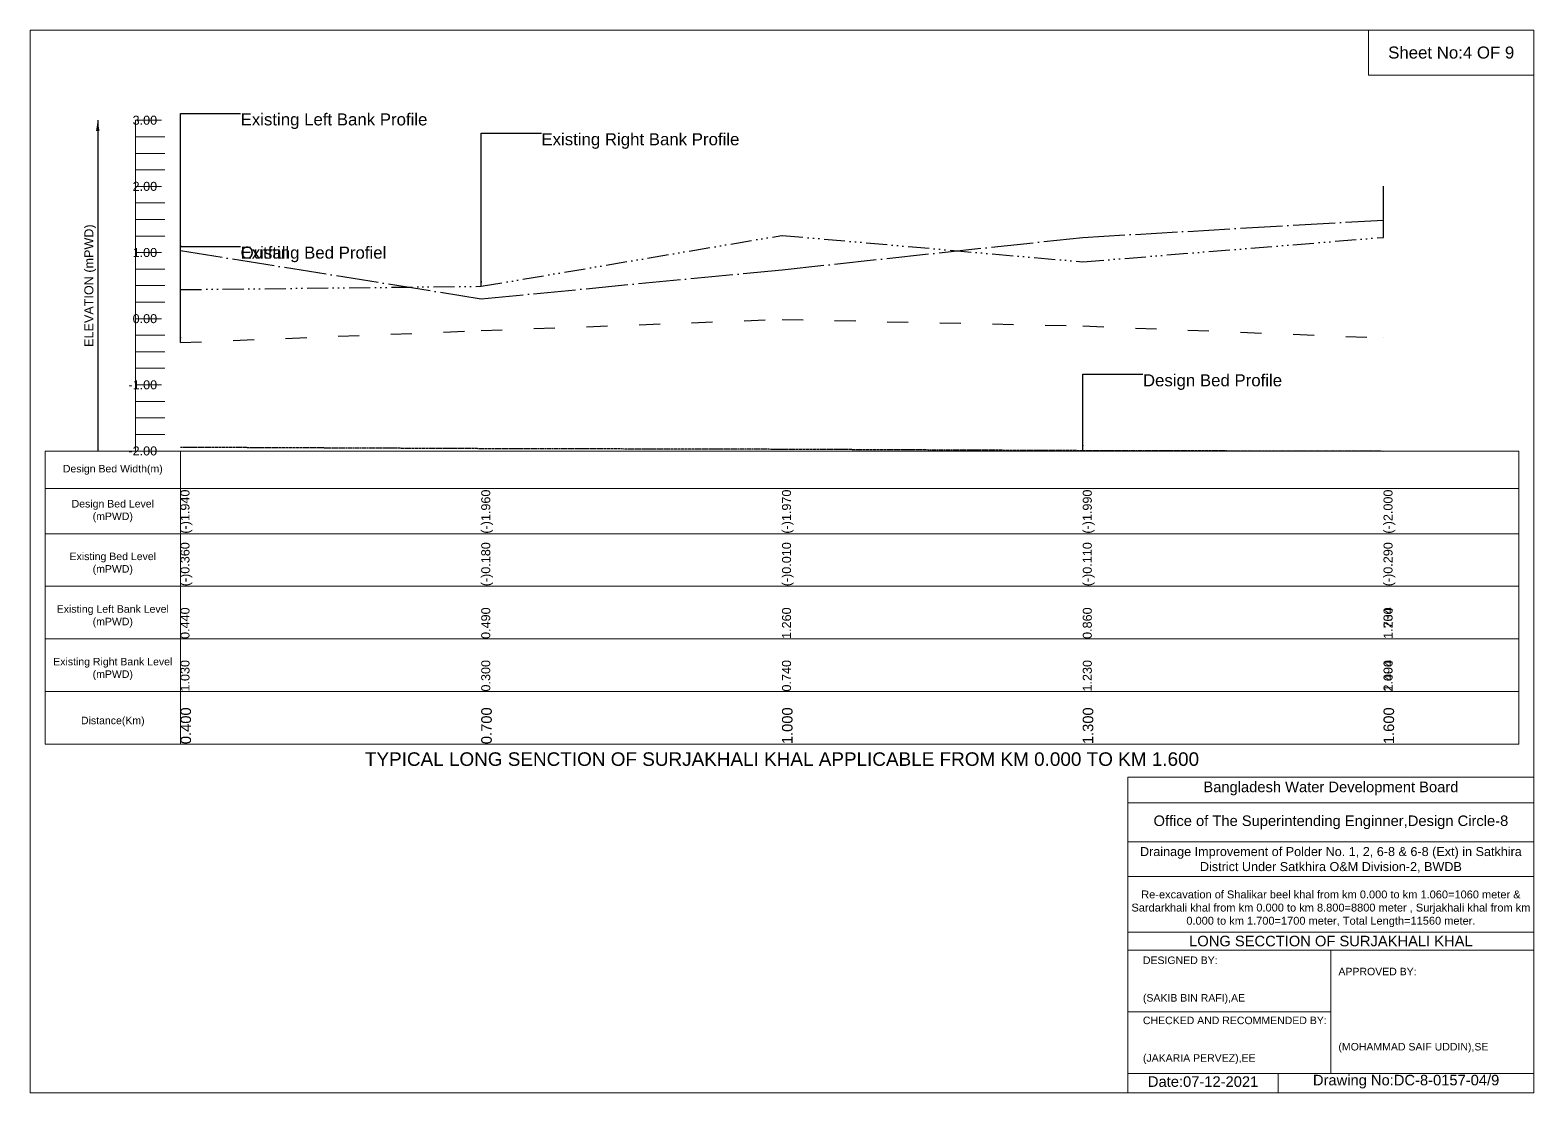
# Model space of a CAD drawing. Header units: inches. Extents: x 93000 to 506000, y -4242 to 0.
# Drawn here: x 450000 to 456000, y -4242 to 0 of the extents above; entities that cross this region are included whole.
import ezdxf

# ---------------------------------------------------------------- set-up
doc = ezdxf.new("R2010")
doc.units = ezdxf.units.IN
doc.header["$LTSCALE"] = 7
doc.header["$MEASUREMENT"] = 0
for name, pattern in [('ACAD_ISO03W100', [30, 12, -18]), ('ACAD_ISO04W100', [30, 24, -3, 0, -3]), ('ACAD_ISO14W100', [24, 12, -3, 0, -3, 0, -3, 0, -3]), ('CENTER', [2, 1.25, -0.25, 0.25, -0.25])]:
    doc.linetypes.add(name, pattern=pattern)
for name, color, linetype, lineweight in [('Cross Section Labels', 7, 'Continuous', 9), ('Design Bed Level Long Section', 7, 'CENTER', 25), ('Existing Bed Level for Long Section', 7, 'ACAD_ISO03W100', 25), ('Existing Left Bank of Long section', 7, 'ACAD_ISO04W100', 25), ('Existing Right Bank of Long Section', 7, 'ACAD_ISO14W100', 25), ('Long Section Border', 7, 'Continuous', 9), ('Long Section Labels', 7, 'Continuous', 9), ('Vscale for Long Section', 7, 'Continuous', 9)]:
    doc.layers.add(name, color=color, linetype=linetype, lineweight=lineweight)
doc.styles.get("Standard").update_dxf_attribs({"font": 'arial.ttf'})
doc.dimstyles.get("Standard").update_dxf_attribs({"dimtxt": 0.18, "dimasz": 0.18, "dimexe": 0.18, "dimexo": 0.0625, "dimgap": 0.09, "dimtad": 0, "dimtih": 1, "dimtoh": 1, "dimdec": 4, "dimzin": 0, "dimdsep": 46, "dimtxsty": 'Standard', "dimcen": 0.09, "dimadec": 0, "dimazin": 0, "dimtfac": 1, "dimtdec": 4, "dimtofl": 0, "dimtmove": 0, "dimatfit": 3, "dimfxl": 1, "dimtolj": 1, "dimtzin": 0, "dimarcsym": 0})

msp = doc.modelspace()

# ---------------------------------------------------------------- linework, layer by layer
at = {"layer": 'Cross Section Labels'}
for points in [[(450000, 0), (456000, 0), (456000, -4242), (450000, -4242)], [(455340, 0), (456000, 0), (456000, -180), (455340, -180)]]:
    msp.add_lwpolyline(points, close=True, dxfattribs=at)
for points in [[(454380, -4242), (454380, -2982), (456000, -2982)], [(454380, -3084), (456000, -3084)], [(454380, -3240), (456000, -3240)], [(454380, -3378), (456000, -3378)], [(454380, -3600), (456000, -3600)], [(454380, -3672), (456000, -3672)], [(455190, -3672), (455190, -4164)], [(454380, -3918), (455190, -3918)], [(454380, -4164), (456000, -4164)], [(454980, -4164), (454980, -4242)]]:
    msp.add_lwpolyline(points, dxfattribs=at)
at = {"layer": 'Design Bed Level Long Section'}
msp.add_lwpolyline([(450600, -1664.2), (451800, -1669.4), (453000, -1672.1), (454200, -1677.4), (455400, -1680), (455400, -1680)], dxfattribs=at)
at = {"layer": 'Existing Bed Level for Long Section'}
msp.add_lwpolyline([(450600, -1247), (451800, -1199.5), (453000, -1154.6), (454200, -1181), (455400, -1228.6), (455400, -1228.6)], dxfattribs=at)
at = {"layer": 'Existing Left Bank of Long section'}
msp.add_lwpolyline([(450600, -880.1), (451800, -1072.8), (453000, -956.6), (454200, -827.3), (455400, -758.6), (455400, -622.9)], dxfattribs=at)
at = {"layer": 'Existing Right Bank of Long Section'}
msp.add_lwpolyline([(450600, -1035.8), (451800, -1022.6), (453000, -819.4), (454200, -925), (455400, -827.3), (455400, -702.1)], dxfattribs=at)
at = {"layer": 'Long Section Border'}
msp.add_lwpolyline([(450060, -1680), (455940, -1680), (455940, -2850), (450060, -2850)], close=True, dxfattribs=at)
for points in [[(450600, -1680), (450600, -2850)], [(450060, -1830), (455940, -1830)], [(450060, -2010), (455940, -2010)], [(450060, -2220), (455940, -2220)], [(450060, -2430), (455940, -2430)], [(450060, -2640), (455940, -2640)]]:
    msp.add_lwpolyline(points, dxfattribs=at)
at = {"layer": 'Vscale for Long Section'}
for points in [[(450420, -1680), (450420, -1416), (450420, -1152), (450420, -888), (450420, -624), (450420, -360)], [(450420, -360), (450525, -360)], [(450420, -426), (450537, -426)], [(450420, -492), (450537, -492)], [(450420, -558), (450537, -558)], [(450420, -624), (450525, -624)], [(450420, -690), (450537, -690)], [(450420, -756), (450537, -756)], [(450420, -822), (450537, -822)], [(450420, -888), (450525, -888)], [(450420, -954), (450537, -954)], [(450420, -1020), (450537, -1020)], [(450420, -1086), (450537, -1086)], [(450420, -1152), (450525, -1152)], [(450420, -1218), (450537, -1218)], [(450420, -1284), (450537, -1284)], [(450420, -1350), (450537, -1350)], [(450420, -1416), (450525, -1416)], [(450420, -1482), (450537, -1482)], [(450420, -1548), (450537, -1548)], [(450420, -1614), (450537, -1614)], [(450420, -1680), (450525, -1680)]]:
    msp.add_lwpolyline(points, dxfattribs=at)

# ---------------------------------------------------------------- texts
at = {"layer": 'Cross Section Labels', "attachment_point": 5}
for s, insert, char_height in [('Sheet No:4 OF 9', (455670, -90), 48), ('Bangladesh Water Development Board', (455190, -3027), 42), ('Office of The Superintending Enginner,Design Circle-8', (455190, -3162), 42)]:
    msp.add_mtext(s, dxfattribs=dict(at, insert=insert, char_height=char_height))
at = {"layer": 'Cross Section Labels'}
for s, insert, char_height, width, attachment_point in [('Drainage Improvement of Polder No. 1, 2, 6-8 & 6-8 (Ext) in Satkhira District Under Satkhira O&M Division-2, BWDB', (455190, -3312), 36, 1680, 5), ('Re-excavation of Shalikar beel khal from km 0.000 to km 1.060=1060 meter & Sardarkhali khal from km 0.000 to km 8.800=8800 meter , Surjakhali khal from km 0.000 to km 1.700=1700 meter, Total Length=11560 meter.', (455190, -3507), 31.4683, 1620, 5), ('LONG SECCTION OF SURJAKHALI KHAL', (455190, -3636), 42, 1680, 5), ('DESIGNED BY:^J^J^J(SAKIB BIN RAFI),AE', (454440, -3792), 30, 840, 4), ('APPROVED BY:^J^J^J^J^J^J(MOHAMMAD SAIF UDDIN),SE', (455220, -3912), 30, 840, 4), ('CHECKED AND RECOMMENDED BY:^J^J^J(JAKARIA PERVEZ),EE', (454440, -4032), 30, 840, 4), ('Date:07-12-2021', (454680, -4197), 42, 840, 5), ('Drawing No:DC-8-0157-04/9', (455490, -4197), 42, 1320, 5)]:
    msp.add_mtext(s, dxfattribs=dict(at, insert=insert, char_height=char_height, width=width, attachment_point=attachment_point))
at = {"layer": 'Long Section Border', "attachment_point": 5}
for s, insert, char_height in [('Design Bed Width(m)', (450330, -1755), 30), ('Design Bed Level^J(mPWD)', (450330, -1920), 30), ('Existing Bed Level^J(mPWD)', (450330, -2130), 30), ('Existing Left Bank Level^J(mPWD)', (450330, -2340), 30), ('Existing Right Bank Level^J(mPWD)', (450330, -2550), 30), ('Distance(Km)', (450330, -2760), 30), ('TYPICAL LONG SENCTION OF SURJAKHALI KHAL APPLICABLE FROM KM 0.000 TO KM 1.600', (453000, -2910), 54)]:
    msp.add_mtext(s, dxfattribs=dict(at, insert=insert, char_height=char_height))
at = {"layer": 'Long Section Labels', "char_height": 48, "attachment_point": 1}
for s, insert in [('Existing Left Bank Profile', (450840, -332.5)), ('Existing Right Bank Profile', (452040, -411.7)), ('Outfall', (450840, -864.2)), ('Existing Bed Profiel', (450840, -864.2)), ('Design Bed Profile', (454440, -1373.8))]:
    msp.add_mtext(s, dxfattribs=dict(at, insert=insert))
at = {"layer": 'Vscale for Long Section', "char_height": 36, "attachment_point": 6}
for s, insert in [('3.00', (450507, -360)), ('2.00', (450507, -624)), ('1.00', (450507, -888)), ('0.00', (450507, -1152)), ('-1.00', (450507, -1416)), ('-2.00', (450507, -1680))]:
    msp.add_mtext(s, dxfattribs=dict(at, insert=insert))
at = {"layer": 'Vscale for Long Section', "rotation": 90}
for s, insert, char_height, attachment_point in [('ELEVATION (mPWD)', (450240, -1020), 36, 5), ('(-)1.940', (450600, -2010), 36, 1), ('(-)1.960', (451800, -2010), 36, 1), ('(-)1.970', (453000, -2010), 36, 1), ('(-)1.990', (454200, -2010), 36, 1), ('(-)2.000', (455400, -2010), 36, 1), ('(-)2.000', (455400, -2010), 36, 1), ('(-)0.360', (450600, -2220), 36, 1), ('(-)0.180', (451800, -2220), 36, 1), ('(-)0.010', (453000, -2220), 36, 1), ('(-)0.110', (454200, -2220), 36, 1), ('(-)0.290', (455400, -2220), 36, 1), ('(-)0.290', (455400, -2220), 36, 1), ('0.440', (450600, -2430), 36, 1), ('0.490', (451800, -2430), 36, 1), ('1.260', (453000, -2430), 36, 1), ('0.860', (454200, -2430), 36, 1), ('1.704', (455400, -2430), 36, 1), ('1.230', (455400, -2430), 36, 1), ('1.030', (450600, -2640), 36, 1), ('0.300', (451800, -2640), 36, 1), ('0.740', (453000, -2640), 36, 1), ('1.230', (454200, -2640), 36, 1), ('2.004', (455400, -2640), 36, 1), ('1.490', (455400, -2640), 36, 1), ('0.400', (450600, -2850), 42, 1), ('0.700', (451800, -2850), 42, 1), ('1.000', (453000, -2850), 42, 1), ('1.300', (454200, -2850), 42, 1), ('1.600', (455400, -2850), 42, 1), ('1.600', (455400, -2850), 42, 1)]:
    msp.add_mtext(s, dxfattribs=dict(at, insert=insert, char_height=char_height, attachment_point=attachment_point))

# ---------------------------------------------------------------- leaders
at = {"layer": 'Long Section Labels', "annotation_type": 0, "has_hookline": 1, "hookline_direction": 0}
for points, text_width in [([(450600, -880.1), (450600, -332.5), (450839.9, -332.5)], 737.4), ([(451800, -1022.6), (451800, -411.7), (452039.9, -411.7)], 782), ([(450600, -1247), (450600, -864.2), (450839.9, -864.2)], 571.4), ([(450600, -1247), (450600, -864.2), (450839.9, -864.2)], 185.8), ([(454200, -1677.4), (454200, -1373.8), (454439.9, -1373.8)], 547.4)]:
    msp.add_leader(points, dimstyle='Standard', override={"dimasz": 21.6}, dxfattribs=dict(at, text_width=text_width))
at = {"layer": 'Vscale for Long Section'}
msp.add_leader([(450270, -360), (450270, -1680)], dimstyle='Standard', override={"dimasz": 43.2}, dxfattribs=at)

doc.saveas('drawing.dxf')
